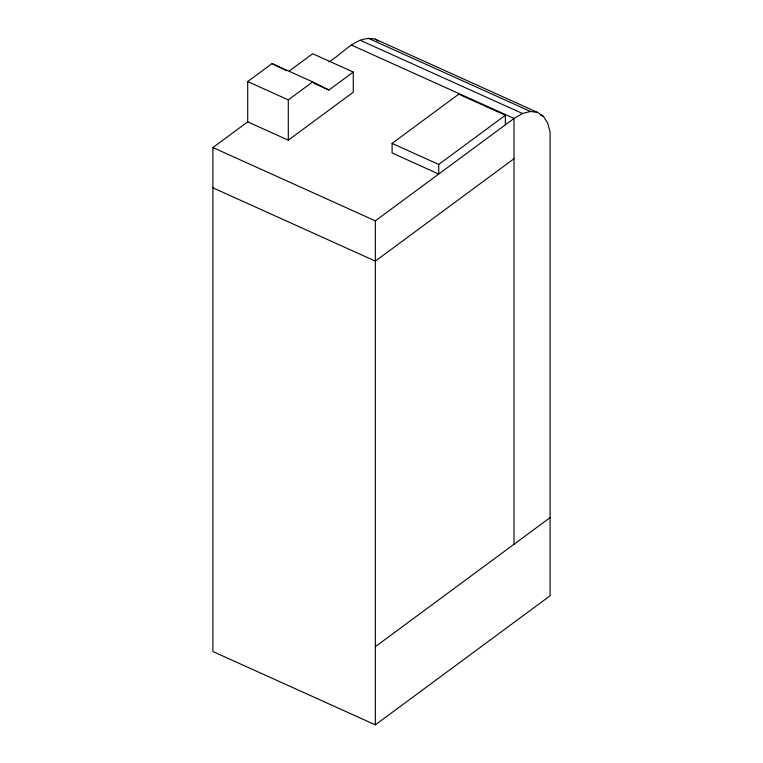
<?xml version="1.0" encoding="UTF-8"?>
<svg xmlns="http://www.w3.org/2000/svg" width="763" height="763" viewBox="0 0 763 763"><rect width="100%" height="100%" fill="white"/><g stroke="black" fill="none" stroke-linecap="round" stroke-linejoin="round"><path stroke-width="1.14" d="M328.805 61.946C343.169 53.668 356.474 34.783 375.167 39.123L537.591 112.438L543.428 116.358L547.672 123.024L550.085 132.075L550.085 595.798L375.339 724.85L212.915 651.535L212.915 147.536L247.698 121.842L247.698 81.565L272.057 63.577L312.668 81.899L328.91 90.044L353.279 72.056L312.668 53.725L289.244 71.026M247.698 121.842L288.3 140.173L288.3 99.896L312.668 81.899M288.3 140.173L353.279 92.189L353.279 72.056M505.364 115.242L438.725 164.446L438.725 174.031L392.087 152.982L392.087 143.396L458.725 94.183L505.364 115.242L505.364 124.827M375.339 724.85L375.339 220.841L514.014 118.437L522.474 113.506L530.485 111.465L537.591 112.438M514.014 158.714L375.339 261.118L212.915 187.812M375.339 646.671L550.085 517.629M540.185 114.889L543.428 116.358M368.052 38.15L530.485 111.465M360.05 40.191L522.474 113.506M351.581 45.122L514.014 118.437L514.014 544.267M313.946 83.291L328.91 90.044M392.087 143.396L438.725 164.446M247.698 81.565L288.3 99.896M212.915 147.536L375.339 220.841M272.057 63.577L286.278 70.701M375.167 39.123L378.086 41.078"/></g></svg>
